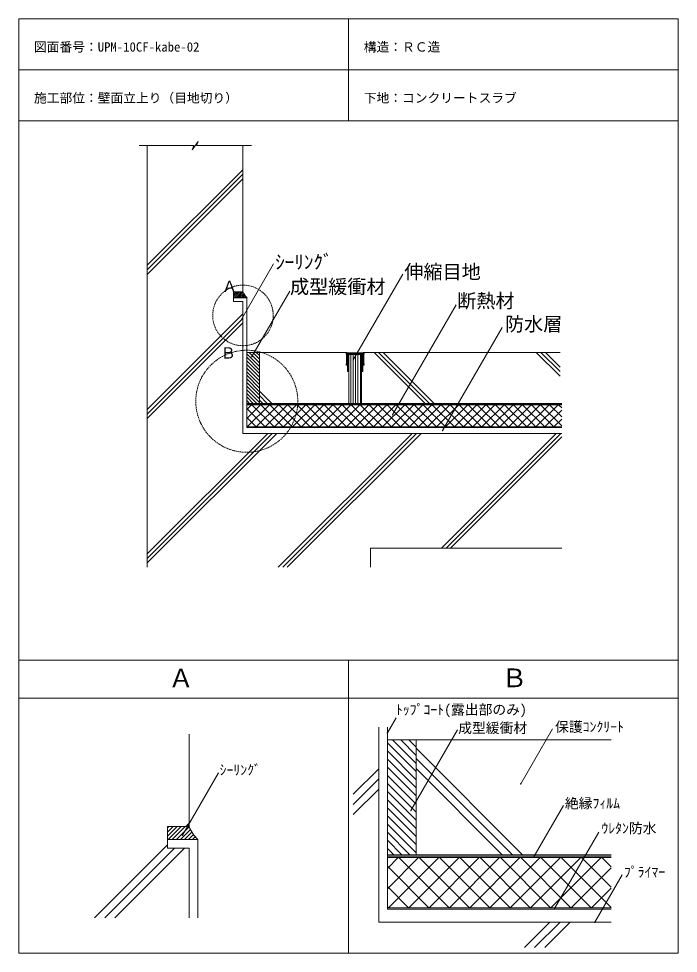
# Model space of a CAD drawing. Units: millimetres, scale not verified. Extents: x -517 to 518, y -673 to 792.
import ezdxf
from ezdxf.enums import TextEntityAlignment as Align

# ---------------------------------------------------------------- set-up
doc = ezdxf.new("R2010")
doc.units = ezdxf.units.MM
doc.header["$PDMODE"] = 32
doc.header["$PDSIZE"] = 0.8
doc.linetypes.add('DASHED2', pattern=[3, 2, -1])
doc.layers.add('0-0', color=7, linetype='Continuous', lineweight=13)
doc.styles.add('ＭＳ ゴシック', font='')
doc.styles.get('ＭＳ ゴシック').set_extended_font_data('MS Gothic')

msp = doc.modelspace()

# ---------------------------------------------------------------- linework, layer by layer
at = {"layer": '0-0'}
for p, q in [((-516.864, 792.357), (-516.864, -673.469)), ((-516.864, 792.357), (517.853, 792.357)), ((0.494, 792.357), (0.494, 632.357)), ((517.853, 792.357), (517.853, -673.469)), ((-516.864, 712.357), (517.853, 712.357)), ((-516.864, 632.357), (517.853, 632.357)), ((-328.133, 593.433), (-242.278, 593.433)), ((-315.075, 593.433), (-315.075, -68.008)), ((-235.486, 599.986), (-237.871, 593.433)), ((-237.871, 593.433), (-151.475, 593.433)), ((-165.075, 363.992), (-165.075, 593.433)), ((-315.075, 405.541), (-165.075, 555.541)), ((-315.075, 398.47), (-165.075, 548.47)), ((-315.075, 391.399), (-165.075, 541.399)), ((-166.38, 322.411), (-116.964, 408.002)), ((7.975, 257.293), (85.662, 391.851)), ((-180.075, 348.992), (-180.075, 363.992)), ((-180.075, 363.992), (-165.075, 363.992)), ((-179.687, 363.608), (-164.687, 363.608)), ((-151.051, 262.358), (-91.694, 365.166)), ((-165.075, 348.992), (-180.075, 348.992)), ((-165.075, 141.992), (-165.075, 348.992)), ((69.762, 171.197), (169.425, 343.818)), ((-315.075, 179.267), (-165.075, 329.267)), ((-315.075, 172.196), (-165.075, 322.196)), ((-315.075, 165.125), (-165.075, 315.125)), ((148.119, 146.32), (241.457, 307.987)), ((-3.083, 268.992), (-159.075, 268.992)), ((24.917, 268.992), (332.408, 268.992)), ((40.572, 268.992), (120.572, 188.992)), ((47.643, 268.992), (127.643, 188.992)), ((54.714, 268.992), (134.714, 188.992)), ((295.13, 268.992), (332.408, 231.715)), ((302.201, 268.992), (332.408, 238.786)), ((309.272, 268.992), (332.408, 245.857)), ((-139.075, 208.222), (-119.844, 188.992)), ((-139.075, 201.151), (-126.916, 188.992)), ((-139.075, 194.08), (-133.987, 188.992)), ((-159.075, 188.992), (334.925, 188.992)), ((332.408, 186.992), (-159.075, 186.992)), ((-315.075, -47.007), (-126.075, 141.992)), ((-315.075, -54.078), (-119.004, 141.992)), ((-315.075, -61.149), (-111.933, 141.992)), ((-165.075, 141.992), (334.925, 141.992)), ((-109.801, -68.008), (100.199, 141.992)), ((-102.73, -68.008), (107.27, 141.992)), ((-95.659, -68.008), (114.341, 141.992)), ((146.473, -38.008), (326.473, 141.992)), ((153.544, -38.008), (333.544, 141.992)), ((160.615, -38.008), (334.925, 136.302)), ((34.925, -38.008), (334.925, -38.008)), ((34.925, -38.008), (34.925, -68.008)), ((-516.864, -213.469), (517.853, -213.469)), ((0.494, -213.469), (0.494, -673.469)), ((-516.864, -273.469), (517.853, -273.469)), ((61.508, -327.738), (75.237, -303.959)), ((48.008, -624.608), (48.008, -318.858)), ((270.632, -407.765), (320.625, -321.175)), ((-249.495, -474.73), (-249.495, -329.814)), ((171.511, -323.029), (98.441, -449.589)), ((412.489, -338.858), (61.508, -338.858)), ((106.508, -351.898), (273.468, -518.858)), ((106.508, -367.808), (257.558, -518.858)), ((-259.657, -488.291), (-203.24, -390.574)), ((8.008, -423.989), (48.008, -383.989)), ((106.508, -383.718), (241.648, -518.858)), ((8.008, -439.898), (48.008, -399.898)), ((8.008, -455.808), (48.008, -415.808)), ((291.726, -521.108), (337.52, -441.792)), ((-254.614, -474.73), (-249.495, -469.611)), ((323.832, -603.135), (393.035, -483.273)), ((-397.76, -617.875), (-283.245, -503.361)), ((-381.85, -617.875), (-272.454, -508.48)), ((-365.94, -617.875), (-256.544, -508.48)), ((-249.495, -508.48), (-283.245, -508.48)), ((-249.495, -617.875), (-249.495, -508.48)), ((61.508, -518.858), (412.489, -518.858)), ((386.992, -624.608), (429.79, -550.48)), ((48.008, -624.608), (412.489, -624.608)), ((276.506, -664.608), (316.506, -624.608)), ((292.416, -664.608), (332.416, -624.608)), ((308.325, -664.608), (348.325, -624.608)), ((-516.864, -673.469), (517.853, -673.469))]:
    msp.add_line(p, q, dxfattribs=at)
at = {"layer": '0-0', "color": 4}
for p, q in [((-159.075, 354.992), (-180.075, 354.992)), ((-158.687, 354.608), (-179.687, 354.608)), ((-159.075, 354.992), (-159.075, 150.992)), ((-159.075, 150.992), (334.925, 150.992)), ((61.508, -318.858), (61.508, -604.358)), ((-235.995, -494.98), (-283.245, -494.98)), ((-235.995, -494.98), (-235.995, -617.875)), ((61.508, -604.358), (412.489, -604.358))]:
    msp.add_line(p, q, dxfattribs=at)
at = {"layer": '0-0', "color": 2}
for p, q in [((-179.687, 357.007), (-173.086, 363.608)), ((-179.687, 359.836), (-175.914, 363.608)), ((-179.687, 362.664), (-178.743, 363.608)), ((-179.258, 354.608), (-170.258, 363.608)), ((-176.429, 354.608), (-167.429, 363.608)), ((-173.601, 354.608), (-164.662, 363.547)), ((-170.772, 354.608), (-163.79, 361.591)), ((-167.944, 354.608), (-162.787, 359.765)), ((-165.115, 354.608), (-161.664, 358.06)), ((-162.287, 354.608), (-160.425, 356.47)), ((-159.459, 354.608), (-159.075, 354.992)), ((-283.245, -489.581), (-268.394, -474.73)), ((-283.245, -483.217), (-274.758, -474.73)), ((-283.245, -476.853), (-281.122, -474.73)), ((-282.28, -494.98), (-262.03, -474.73)), ((-275.916, -494.98), (-255.666, -474.73)), ((-269.552, -494.98), (-249.441, -474.868)), ((-263.188, -494.98), (-247.478, -479.269)), ((-256.824, -494.98), (-245.222, -483.377)), ((-250.46, -494.98), (-242.694, -487.213)), ((-244.096, -494.98), (-239.907, -490.79)), ((-237.732, -494.98), (-236.868, -494.115))]:
    msp.add_line(p, q, dxfattribs=at)
at = {"layer": '0-0', "color": 5}
for p, q in [((-139.075, 268.992), (-159.075, 268.992)), ((-159.075, 266.961), (-139.075, 246.961)), ((-155.449, 268.992), (-139.075, 252.618)), ((-149.792, 268.992), (-139.075, 258.275)), ((-144.135, 268.992), (-139.075, 263.932)), ((-139.075, 268.992), (-139.075, 188.992)), ((-3.083, 268.992), (-2.083, 268.992)), ((-3.083, 265.992), (-3.083, 268.992)), ((-2.583, 265.992), (-3.083, 265.992)), ((-2.583, 250.992), (-2.583, 265.992)), ((-2.083, 268.992), (-1.583, 268.492)), ((-1.583, 268.492), (10.917, 268.492)), ((-1.583, 267.492), (-1.583, 265.492)), ((23.417, 267.492), (-1.583, 267.492)), ((-1.583, 267.492), (-1.583, 248.992)), ((23.417, 267.492), (-1.583, 267.492)), ((-1.583, 265.492), (-1.083, 265.492)), ((-1.083, 265.492), (-1.083, 238.992)), ((-0.083, 266.992), (21.917, 266.992)), ((-0.083, 265.992), (-0.083, 266.992)), ((1.917, 265.992), (-0.083, 265.992)), ((-0.083, 265.492), (1.917, 265.492)), ((-0.083, 253.992), (-0.083, 265.492)), ((0.917, 265.492), (20.917, 265.492)), ((0.917, 188.992), (0.917, 265.492)), ((1.917, 265.492), (1.917, 265.992)), ((4.131, 188.992), (4.131, 265.492)), ((7.881, 188.992), (7.881, 265.492)), ((10.917, 268.492), (23.417, 268.492)), ((11.631, 188.992), (11.631, 265.492)), ((15.381, 188.992), (15.381, 265.492)), ((19.131, 188.992), (19.131, 265.492)), ((19.917, 265.992), (19.917, 265.492)), ((21.917, 265.992), (19.917, 265.992)), ((19.917, 265.492), (21.917, 265.492)), ((20.917, 265.492), (20.917, 188.992)), ((21.917, 266.992), (21.917, 265.992)), ((21.917, 265.492), (21.917, 253.992)), ((22.917, 265.492), (23.417, 265.492)), ((22.917, 238.992), (22.917, 265.492)), ((23.417, 268.492), (23.917, 268.992)), ((23.417, 265.492), (23.417, 267.492)), ((23.417, 248.992), (23.417, 267.492)), ((23.917, 268.992), (24.917, 268.992)), ((24.417, 265.992), (24.417, 250.992)), ((24.917, 265.992), (24.417, 265.992)), ((24.917, 268.992), (24.917, 265.992)), ((-159.075, 261.304), (-139.075, 241.304)), ((-159.075, 255.648), (-139.075, 235.648)), ((-159.075, 249.991), (-139.075, 229.991)), ((-3.083, 250.992), (-2.583, 250.992)), ((-3.083, 248.992), (-3.083, 250.992)), ((0.417, 253.992), (-0.083, 253.992)), ((-0.083, 252.992), (0.417, 253.992)), ((-0.083, 239.992), (-0.083, 252.992)), ((21.417, 253.992), (21.917, 252.992)), ((21.917, 253.992), (21.417, 253.992)), ((21.917, 252.992), (21.917, 239.992)), ((24.417, 250.992), (24.917, 250.992)), ((24.917, 250.992), (24.917, 248.992)), ((-159.075, 244.334), (-139.075, 224.334)), ((-159.075, 238.677), (-139.075, 218.677)), ((-1.583, 248.992), (-3.083, 248.992)), ((-1.083, 238.992), (-0.083, 238.992)), ((0.417, 239.992), (-0.083, 239.992)), ((-0.083, 238.992), (0.417, 239.992)), ((21.417, 239.992), (21.917, 238.992)), ((21.917, 239.992), (21.417, 239.992)), ((21.917, 238.992), (22.917, 238.992)), ((24.917, 248.992), (23.417, 248.992)), ((-159.075, 233.02), (-139.075, 213.02)), ((-159.075, 227.363), (-139.075, 207.363)), ((-159.075, 221.706), (-139.075, 201.706)), ((-159.075, 216.05), (-139.075, 196.05)), ((-159.075, 210.393), (-139.075, 190.393)), ((-159.075, 204.736), (-143.331, 188.992)), ((-159.075, 199.079), (-148.988, 188.992)), ((-159.075, 193.422), (-154.645, 188.992)), ((-159.075, 187.992), (334.925, 187.992)), ((106.508, -338.858), (61.508, -338.858)), ((61.508, -343.428), (106.508, -388.428)), ((69.666, -338.858), (106.508, -375.7)), ((82.394, -338.858), (106.508, -362.972)), ((95.122, -338.858), (106.508, -350.244)), ((106.508, -338.858), (106.508, -518.858)), ((61.508, -356.156), (106.508, -401.156)), ((61.508, -368.884), (106.508, -413.884)), ((61.508, -381.612), (106.508, -426.612)), ((61.508, -394.34), (106.508, -439.34)), ((61.508, -407.067), (106.508, -452.067)), ((61.508, -419.795), (106.508, -464.795)), ((61.508, -432.523), (106.508, -477.523)), ((61.508, -445.251), (106.508, -490.251)), ((61.508, -457.979), (106.508, -502.979)), ((61.508, -470.707), (106.508, -515.707)), ((61.508, -483.435), (96.931, -518.858)), ((61.508, -496.163), (84.203, -518.858)), ((61.508, -508.891), (71.476, -518.858)), ((61.508, -521.108), (412.489, -521.108))]:
    msp.add_line(p, q, dxfattribs=at)
at = {"layer": '0-0', "color": 6}
for p, q in [((-159.075, 186.992), (-159.075, 151.992)), ((-159.075, 165.323), (-137.406, 186.992)), ((-159.075, 179.466), (-151.548, 186.992)), ((-159.075, 186.992), (334.925, 186.992)), ((-159.075, 180.931), (-130.135, 151.992)), ((-158.264, 151.992), (-123.264, 186.992)), ((-150.993, 186.992), (-115.993, 151.992)), ((-144.121, 151.992), (-109.121, 186.992)), ((-136.851, 186.992), (-101.851, 151.992)), ((-129.979, 151.992), (-94.979, 186.992)), ((-122.709, 186.992), (-87.709, 151.992)), ((-115.837, 151.992), (-80.837, 186.992)), ((-108.567, 186.992), (-73.567, 151.992)), ((-101.695, 151.992), (-66.695, 186.992)), ((-94.425, 186.992), (-59.425, 151.992)), ((-87.553, 151.992), (-52.553, 186.992)), ((-80.283, 186.992), (-45.283, 151.992)), ((-73.411, 151.992), (-38.411, 186.992)), ((-66.14, 186.992), (-31.14, 151.992)), ((-59.269, 151.992), (-24.269, 186.992)), ((-51.998, 186.992), (-16.998, 151.992)), ((-45.126, 151.992), (-10.126, 186.992)), ((-37.856, 186.992), (-2.856, 151.992)), ((-30.984, 151.992), (4.016, 186.992)), ((-23.714, 186.992), (11.286, 151.992)), ((-16.842, 151.992), (18.158, 186.992)), ((-9.572, 186.992), (25.428, 151.992)), ((-2.7, 151.992), (32.3, 186.992)), ((4.57, 186.992), (39.57, 151.992)), ((11.442, 151.992), (46.442, 186.992)), ((18.712, 186.992), (53.712, 151.992)), ((25.584, 151.992), (60.584, 186.992)), ((32.854, 186.992), (67.854, 151.992)), ((39.726, 151.992), (74.726, 186.992)), ((46.997, 186.992), (81.997, 151.992)), ((53.868, 151.992), (88.868, 186.992)), ((61.139, 186.992), (96.139, 151.992)), ((68.011, 151.992), (103.011, 186.992)), ((75.281, 186.992), (110.281, 151.992)), ((82.153, 151.992), (117.153, 186.992)), ((89.423, 186.992), (124.423, 151.992)), ((96.295, 151.992), (131.295, 186.992)), ((103.565, 186.992), (138.565, 151.992)), ((110.437, 151.992), (145.437, 186.992)), ((117.707, 186.992), (152.707, 151.992)), ((124.579, 151.992), (159.579, 186.992)), ((131.849, 186.992), (166.849, 151.992)), ((138.721, 151.992), (173.721, 186.992)), ((145.992, 186.992), (180.992, 151.992)), ((152.863, 151.992), (187.863, 186.992)), ((160.134, 186.992), (195.134, 151.992)), ((167.006, 151.992), (202.006, 186.992)), ((174.276, 186.992), (209.276, 151.992)), ((181.148, 151.992), (216.148, 186.992)), ((188.418, 186.992), (223.418, 151.992)), ((195.29, 151.992), (230.29, 186.992)), ((202.56, 186.992), (237.56, 151.992)), ((209.432, 151.992), (244.432, 186.992)), ((216.702, 186.992), (251.702, 151.992)), ((223.574, 151.992), (258.574, 186.992)), ((230.844, 186.992), (265.844, 151.992)), ((237.716, 151.992), (272.716, 186.992)), ((244.987, 186.992), (279.987, 151.992)), ((251.858, 151.992), (286.858, 186.992)), ((259.129, 186.992), (294.129, 151.992)), ((266.001, 151.992), (301.001, 186.992)), ((273.271, 186.992), (308.271, 151.992)), ((280.143, 151.992), (315.143, 186.992)), ((287.413, 186.992), (322.413, 151.992)), ((294.285, 151.992), (329.285, 186.992)), ((301.555, 186.992), (334.925, 153.622)), ((308.427, 151.992), (334.925, 178.491)), ((315.697, 186.992), (334.925, 167.764)), ((329.839, 186.992), (334.925, 181.906)), ((-159.075, 166.789), (-144.278, 151.992)), ((322.569, 151.992), (334.925, 164.349)), ((-159.075, 152.647), (-158.42, 151.992)), ((-159.075, 151.992), (334.925, 151.992)), ((61.508, -523.358), (61.508, -602.108)), ((61.508, -572.113), (110.263, -523.358)), ((61.508, -540.293), (78.443, -523.358)), ((61.508, -523.358), (412.489, -523.358)), ((63.333, -602.108), (142.083, -523.358)), ((79.691, -523.358), (158.441, -602.108)), ((95.153, -602.108), (173.903, -523.358)), ((111.511, -523.358), (190.261, -602.108)), ((126.973, -602.108), (205.723, -523.358)), ((143.331, -523.358), (222.081, -602.108)), ((158.792, -602.108), (237.542, -523.358)), ((175.15, -523.358), (253.9, -602.108)), ((190.612, -602.108), (269.362, -523.358)), ((206.97, -523.358), (285.72, -602.108)), ((222.432, -602.108), (301.182, -523.358)), ((238.79, -523.358), (317.54, -602.108)), ((254.252, -602.108), (333.002, -523.358)), ((270.61, -523.358), (349.36, -602.108)), ((286.072, -602.108), (364.822, -523.358)), ((302.43, -523.358), (381.18, -602.108)), ((317.891, -602.108), (396.641, -523.358)), ((334.25, -523.358), (412.489, -601.598)), ((366.069, -523.358), (412.489, -569.778)), ((397.889, -523.358), (412.489, -537.958)), ((61.508, -536.995), (126.621, -602.108)), ((349.711, -602.108), (412.489, -539.33)), ((61.508, -568.815), (94.801, -602.108)), ((381.531, -602.108), (412.489, -571.15)), ((61.508, -600.635), (62.982, -602.108)), ((61.508, -602.108), (412.489, -602.108))]:
    msp.add_line(p, q, dxfattribs=at)
at = {"layer": '0-0'}
for points in [[(-235.486, 599.986), (-244.663, 586.879), (-242.278, 593.433)], [(-283.245, -508.48), (-283.245, -474.73), (-249.495, -474.73)]]:
    msp.add_lwpolyline(points, dxfattribs=at)
at = {"layer": '0-0', "color": 1, "linetype": 'DASHED2'}
for centre, radius in [((-165.075, 326.992), 47.507), ((-159.075, 192.332), 80)]:
    msp.add_circle(centre, radius, dxfattribs=at)
at = {"layer": '0-0', "color": 2}
for centre, radius in [((-140.867, 372.988), 25.6), ((-195.901, -453.625), 57.599)]:
    msp.add_arc(centre, radius, 201.49359, 225.88654, dxfattribs=at)
at = {"layer": '0-0'}
for p in [(-165.993, 359.027), (-166.38, 322.411), (-151.051, 262.358), (7.975, 257.293), (69.762, 171.197), (148.119, 146.32), (61.508, -327.738), (270.632, -407.765), (98.441, -449.589), (-259.657, -488.291), (291.726, -521.108), (323.832, -603.135), (386.992, -624.608)]:
    msp.add_point(p, dxfattribs=at)

# ---------------------------------------------------------------- texts
at = {"layer": '0-0', "style": 'ＭＳ ゴシック'}
for s, height, p in [('図面番号：UPM-10CF-kabe-02', 14.66, (-492.864, 736.357)), ('構造：ＲＣ造', 14.66, (24.494, 736.357)), ('施工部位：壁面立上り（目地切り）', 14.66, (-492.864, 656.357)), ('下地：コンクリートスラブ', 14.66, (24.494, 656.357)), ('ｼｰﾘﾝｸﾞ', 21.99, (-114.491, 393.196)), ('伸縮目地', 21.99, (87.994, 377.829)), ('Ａ', 17.6, (-198.12, 358.314)), ('成型緩衝材', 21.99, (-91.289, 354.532)), ('断熱材', 21.99, (171.052, 332.248)), ('防水層', 21.99, (245.926, 295.879)), ('Ｂ', 17.6, (-200.199, 254.062)), ('Ａ', 29.33, (-282.268, -265.32)), ('Ｂ', 29.33, (240.689, -264.973)), ('ﾄｯﾌﾟｺｰﾄ(露出部のみ)', 15.85, (74.881, -303.891)), ('成型緩衝材', 15.85, (172.597, -332.693)), ('保護ｺﾝｸﾘｰﾄ', 15.85, (324.508, -330.926)), ('ｼｰﾘﾝｸﾞ', 15.85, (-201.716, -398.473)), ('絶縁ﾌｨﾙﾑ', 15.85, (339.959, -450.843)), ('ｳﾚﾀﾝ防水', 15.85, (397.147, -489.995)), ('ﾌﾟﾗｲﾏｰ', 15.85, (432.408, -558.733))]:
    msp.add_text(s, height=height, dxfattribs=at).set_placement(p, align=Align.BOTTOM_LEFT)

doc.saveas('drawing.dxf')
